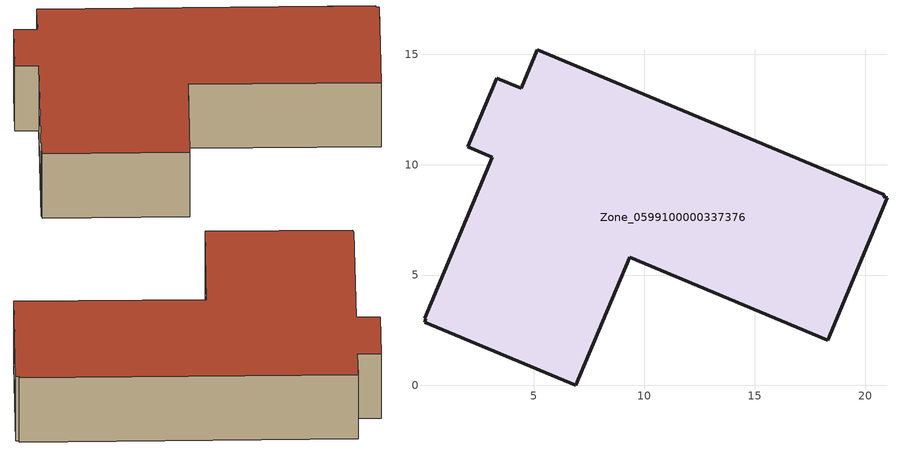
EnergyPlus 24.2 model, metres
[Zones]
Zone_0599100000337376
 floor ground (C_G): 0.12,3.02 0.07,3.04 3.12,10.33 2.02,10.8 3.32,13.92 4.43,13.45 5.17,15.21 20.88,8.64 20.84,8.55 20.99,8.49 18.3,2.05 9.34,5.81 6.9,0 0.05,2.86 z0
 wall outside (C_F): 4.43,13.45 3.32,13.92 2.02,10.8 3.12,10.33 0.07,3.04 0.12,3.02 0.05,2.86 6.9,0 9.34,5.81 18.3,2.05 20.99,8.49 20.84,8.55 20.88,8.64 5.17,15.21 4.43,13.45 z0:3.85
 roof outside (C_R): 0.07,3.04 0.12,3.02 0.05,2.86 6.9,0 9.34,5.81 18.3,2.05 20.99,8.49 20.84,8.55 20.88,8.64 5.17,15.21 4.43,13.45 3.32,13.92 2.02,10.8 3.12,10.33 z3.85
[BUILDING]
Pand.0599100000337376: North Axis=0; Terrain=City; Loads Convergence Tolerance Value=0.04; Temperature Convergence Tolerance Value=0.4; Solar Distribution=FullExterior; Maximum Number of Warmup Days=25; Minimum Number of Warmup Days=1
[Site:Location]
Rotterdam.The.Hague.AP_ZH_NLD Design_Conditions: Latitude=51.96; Longitude=4.45; Time Zone=1; Elevation=-4.5
[SITE:GROUNDTEMPERATURE:BUILDINGSURFACE]
18, 18, 18, 18, 18, 18, 18, 18, 18, 18, 18, 18
[MATERIAL] Thermal Absorptance=0.9; Solar Absorptance=0.7; Visible Absorptance=0.7
Name | Roughness | Thickness | Conductivity | Density | Specific Heat
G.TI.1975-1991 | MediumSmooth | 0.15 | 0.288461 | 540 | 1210
F.TI.1975-1991 | Rough | 0.3 | 0.230769 | 1920 | 840
R.TI.1975-1991 | MediumRough | 0.2 | 0.153846 | 1500 | 1000
[CONSTRUCTION]
C_G: G.TI.1975-1991
C_F: F.TI.1975-1991
C_R: R.TI.1975-1991
[ZONE]
Zone_0599100000337376: Type=1; Multiplier=1; Ceiling Height=Autocalculate; Volume=Autocalculate; Floor Area=autocalculate; Part of Total Floor Area=Yes
[ZONEINFILTRATION:DESIGNFLOWRATE]
Infil_Zone_0599100000337376: Zone or ZoneList or Space or SpaceList=Zone_0599100000337376; Schedule=AlwaysOn; Design Flow Rate Calculation Method=Flow/Area; Flow Rate per Floor Area=0.003; Constant Term Coefficient=1; Temperature Term Coefficient=0; Velocity Term Coefficient=0; Velocity Squared Term Coefficient=0
[HVACTEMPLATE:ZONE:IDEALLOADSAIRSYSTEM]
Zone_0599100000337376: Maximum Heating Supply Air Temperature=50; Minimum Cooling Supply Air Temperature=13; Maximum Heating Supply Air Humidity Ratio=0.0156; Minimum Cooling Supply Air Humidity Ratio=0.0077; Heating Limit=NoLimit; Cooling Limit=NoLimit; Dehumidification Control Type=ConstantSensibleHeatRatio; Cooling Sensible Heat Ratio=0.7; Dehumidification Setpoint=60; Humidification Control Type=None; Humidification Setpoint=30; Outdoor Air Method=None; Outdoor Air Flow Rate per Person=0.00944; Outdoor Air Flow Rate per Zone Floor Area=0; Outdoor Air Flow Rate per Zone=0; Demand Controlled Ventilation Type=None; Outdoor Air Economizer Type=NoEconomizer; Heat Recovery Type=None; Sensible Heat Recovery Effectiveness=0.7; Latent Heat Recovery Effectiveness=0.65
[ZONECONTROL:THERMOSTAT]
ThermostatControl_Zone_0599100000337376: Zone or ZoneList=Zone_0599100000337376; Control Type Schedule=DualSetpointControlType; Control 1=Thermostat_Zone_0599100000337376; Temperature Difference Between Cutout And Setpoint=0
[THERMOSTATSETPOINT:DUALSETPOINT]
Thermostat_Zone_0599100000337376: Heating Setpoint Temperature Schedule=HeatingSetpoint_Zone_0599100000337376; Cooling Setpoint Temperature Schedule=CoolingSetpoint_Zone_0599100000337376
[SCHEDULE:COMPACT]
HeatingSetpoint_Zone_0599100000337376: Through: 12/31, For: AllDays, Until: 24:00, 21
CoolingSetpoint_Zone_0599100000337376: Through: 12/31, For: AllDays, Until: 24:00, 24
DualSetpointControlType: Through: 12/31, For: AllDays, Until: 24:00, 4
AlwaysOn: Through: 12/31, For: AllDays, Until: 24:00, 1
